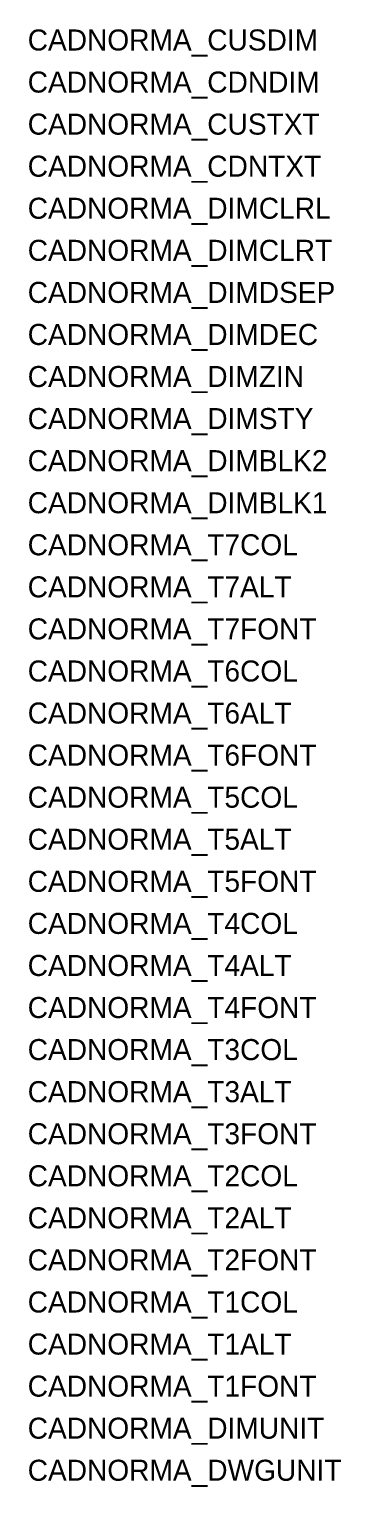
# Model space of a CAD drawing. Header units: millimetres. Extents: x 0.1 to 14.9, y -0.3 to 69.
import ezdxf

# ---------------------------------------------------------------- set-up
doc = ezdxf.new("R2010")
doc.units = ezdxf.units.MM
doc.header["$LTSCALE"] = 10

msp = doc.modelspace()

# ---------------------------------------------------------------- texts
at = {"layer": 'Defpoints', "flags": 1}
for tag, p in [('CADNORMA_CUSDIM', (0, 68)), ('CADNORMA_CDNDIM', (0, 66)), ('CADNORMA_CUSTXT', (0, 64)), ('CADNORMA_CDNTXT', (0, 62)), ('CADNORMA_DIMCLRL', (0, 60)), ('CADNORMA_DIMCLRT', (0, 58)), ('CADNORMA_DIMDSEP', (0, 56)), ('CADNORMA_DIMDEC', (0, 54)), ('CADNORMA_DIMZIN', (0, 52)), ('CADNORMA_DIMSTY', (0, 50)), ('CADNORMA_DIMBLK2', (0, 48)), ('CADNORMA_DIMBLK1', (0, 46)), ('CADNORMA_T7COL', (0, 44)), ('CADNORMA_T7ALT', (0, 42)), ('CADNORMA_T7FONT', (0, 40)), ('CADNORMA_T6COL', (0, 38)), ('CADNORMA_T6ALT', (0, 36)), ('CADNORMA_T6FONT', (0, 34)), ('CADNORMA_T5COL', (0, 32)), ('CADNORMA_T5ALT', (0, 30)), ('CADNORMA_T5FONT', (0, 28)), ('CADNORMA_T4COL', (0, 26)), ('CADNORMA_T4ALT', (0, 24)), ('CADNORMA_T4FONT', (0, 22)), ('CADNORMA_T3COL', (0, 20)), ('CADNORMA_T3ALT', (0, 18)), ('CADNORMA_T3FONT', (0, 16)), ('CADNORMA_T2COL', (0, 14)), ('CADNORMA_T2ALT', (0, 12)), ('CADNORMA_T2FONT', (0, 10)), ('CADNORMA_T1COL', (0, 8)), ('CADNORMA_T1ALT', (0, 6)), ('CADNORMA_T1FONT', (0, 4)), ('CADNORMA_DIMUNIT', (0, 2)), ('CADNORMA_DWGUNIT', (0, 0))]:
    msp.add_attdef(tag, p, '', height=1, dxfattribs=at)

doc.saveas('drawing.dxf')
